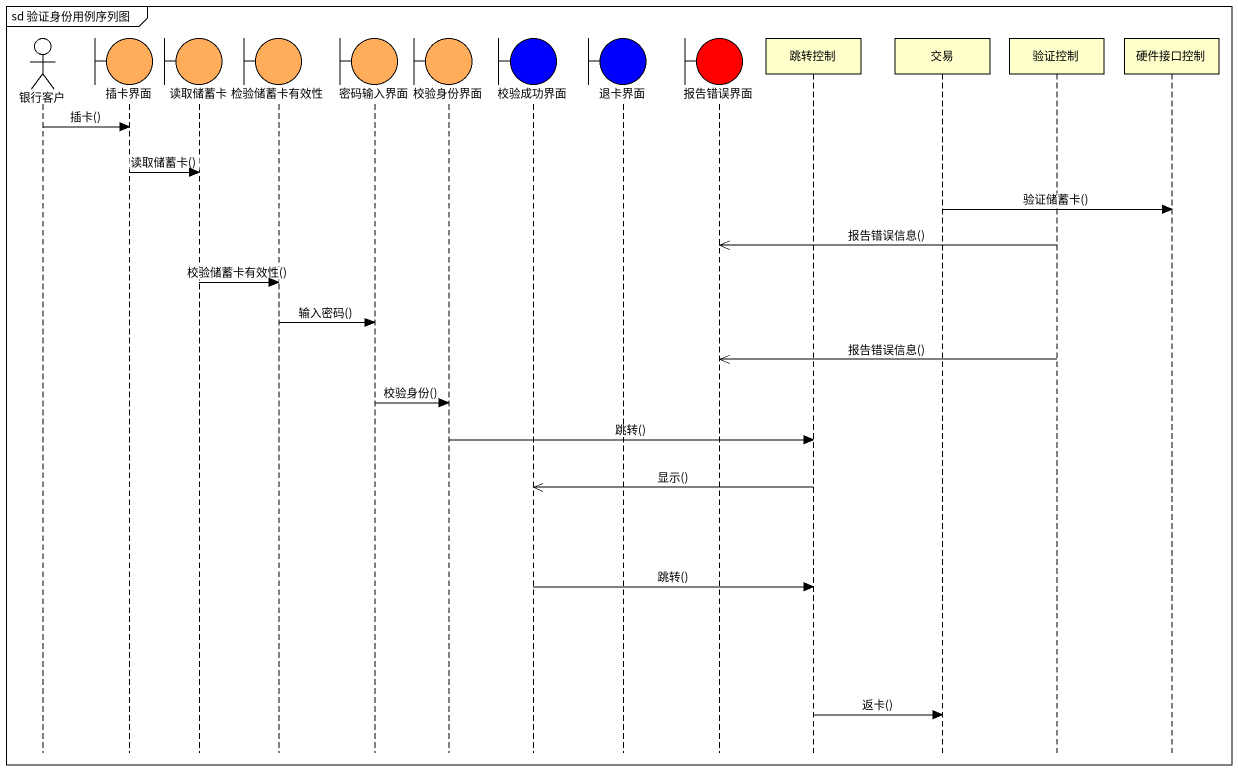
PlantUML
@startuml
mainframe sd 验证身份用例序列图
hide footbox
actor 银行客户
boundary 插卡界面 #FFAD5B
boundary 读取储蓄卡 #FFAD5B
boundary 检验储蓄卡有效性 #FFAD5B
boundary 密码输入界面 #FFAD5B
boundary 校验身份界面 #FFAD5B
boundary 校验成功界面 #0000FF
boundary 退卡界面 #0000FF
boundary 报告错误界面 #FF0000
participant 跳转控制
participant 交易
participant 验证控制
participant 硬件接口控制

银行客户 -> 插卡界面 : 插卡()
插卡界面 -> 读取储蓄卡 : 读取储蓄卡()
交易 -> 硬件接口控制 : 验证储蓄卡()
验证控制 ->> 报告错误界面 : 报告错误信息()
读取储蓄卡 -> 检验储蓄卡有效性 : 校验储蓄卡有效性()
检验储蓄卡有效性 -> 密码输入界面 : 输入密码()
验证控制 ->> 报告错误界面 : 报告错误信息()
密码输入界面 -> 校验身份界面 : 校验身份()
校验身份界面 -> 跳转控制 : 跳转()
跳转控制 ->> 校验成功界面 : 显示()
校验成功界面 -> 跳转控制 : 跳转()
跳转控制 -> 交易 : 返卡()
@enduml
